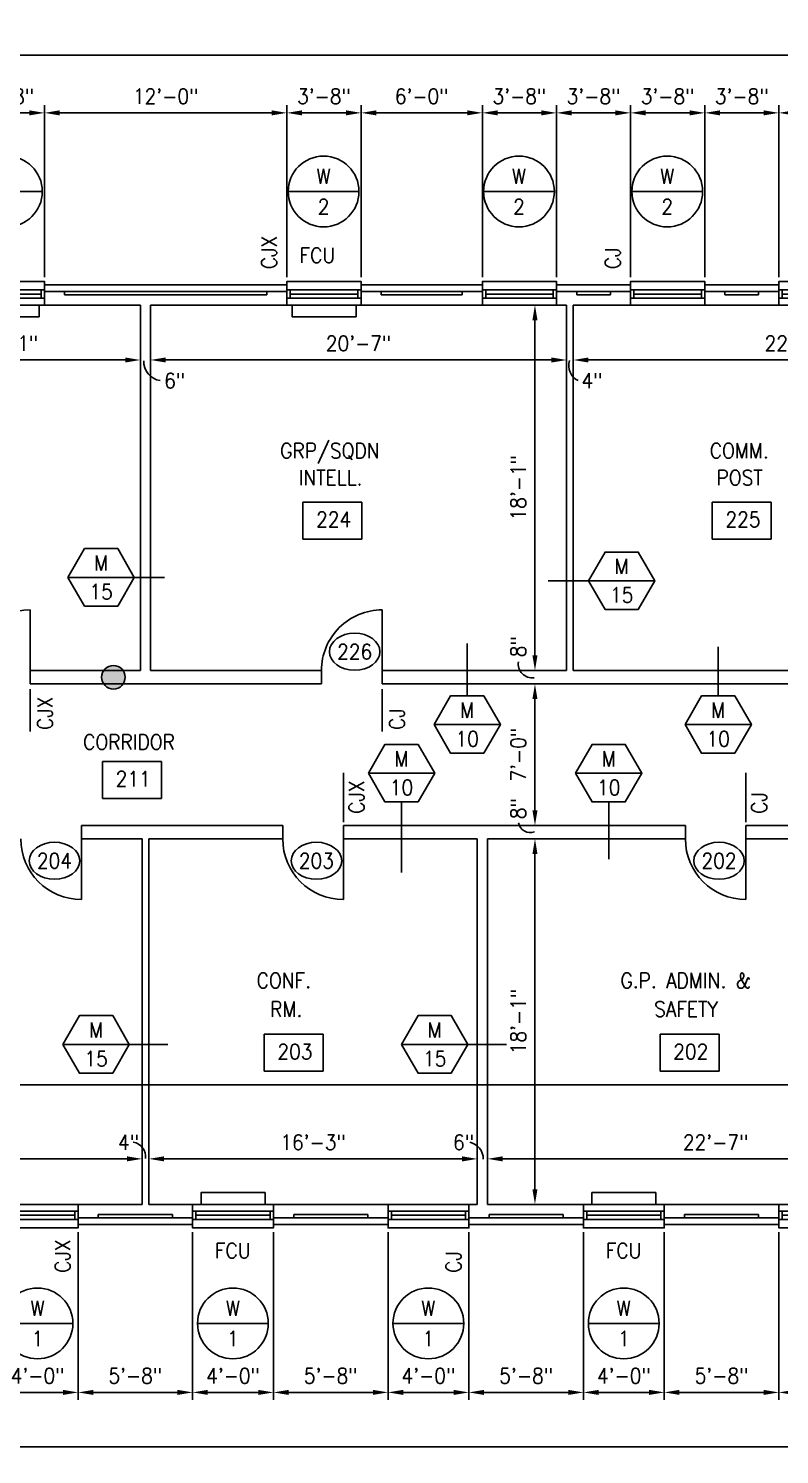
# Model space of a CAD drawing. Header units: inches. Extents: x 435 to 5963, y 191 to 2765.
# Drawn here: x 2398 to 2843, y 1835 to 2682 of the extents above; entities that cross this region are included whole.
import ezdxf
from ezdxf.enums import TextEntityAlignment as Align

# ---------------------------------------------------------------- set-up
doc = ezdxf.new("R2010")
doc.units = ezdxf.units.IN
doc.header["$LTSCALE"] = 0.5
doc.header["$MEASUREMENT"] = 0
doc.layers.get('0').update_dxf_attribs({"linetype": 'CONTINUOUS'})
doc.layers.get('Defpoints').update_dxf_attribs({"linetype": 'CONTINUOUS'})
for name, color, linetype in [('A-ANNO', 8, 'CONTINUOUS'), ('A-ANNO-DIMS', 7, 'CONTINUOUS'), ('A-ANNO-TEXT', 7, 'CONTINUOUS'), ('A-DOOR', 3, 'CONTINUOUS'), ('A-DOOR-IDEN', 7, 'CONTINUOUS'), ('A-FLOR-IDEN', 7, 'CONTINUOUS'), ('A-GLAZ', 3, 'CONTINUOUS'), ('A-GLAZ-IDEN', 7, 'CONTINUOUS'), ('A-GLAZ-SILL', 3, 'CONTINUOUS'), ('A-SECT-IDEN', 7, 'CONTINUOUS'), ('A-WALL', 2, 'CONTINUOUS'), ('A-WALL-IDEN', 7, 'CONTINUOUS'), ('M-HVAC-EQPM', 4, 'CONTINUOUS'), ('S-SLAB-JOIN', 2, 'CONTINUOUS')]:
    doc.layers.add(name, color=color, linetype=linetype)
doc.styles.add('ROMANS', font='romans.shx', dxfattribs={"width": 0.9})
doc.dimstyles.new('DIM96', dxfattribs={"dimscale": 96, "dimtxt": 0.09375, "dimasz": 0.09375, "dimexe": 0.046875, "dimexo": 0.046875, "dimgap": 0.046875, "dimtad": 1, "dimdec": 4, "dimzin": 3, "dimdsep": 46, "dimlunit": 4, "dimtxsty": 'ROMANS', "dimcen": 0.046875, "dimaunit": 1, "dimadec": 0, "dimazin": 0, "dimtfac": 0.7, "dimtdec": 4, "dimtofl": 0, "dimtmove": 2, "dimatfit": 3, "dimfxl": 1, "dimfrac": 1, "dimtolj": 1, "dimtzin": 0, "dimarcsym": 0})
doc.dimstyles.new('DIM96A', dxfattribs={"dimscale": 96, "dimtxt": 0.09375, "dimasz": 0.09375, "dimexe": 0.046875, "dimexo": 0.046875, "dimgap": 0.046875, "dimtad": 1, "dimdec": 4, "dimzin": 3, "dimdsep": 46, "dimlunit": 4, "dimtxsty": 'ROMANS', "dimcen": 0.046875, "dimaunit": 1, "dimadec": 0, "dimazin": 0, "dimtfac": 0.7, "dimtdec": 4, "dimtofl": 0, "dimtmove": 2, "dimatfit": 3, "dimfxl": 1, "dimfrac": 1, "dimtolj": 1, "dimtzin": 0, "dimarcsym": 0})

# ---------------------------------------------------------------- blocks, each defined once
blk = doc.blocks.new('DOOR1')
at = {"color": 0, "linetype": 'ByBlock'}
blk.add_line((0, 0), (0, 1), dxfattribs=at)
blk.add_arc((0, 0), 1, 90, 180, dxfattribs=at)
blk = doc.blocks.new('SILL')
for points in [[(0, 0), (48, 0), (48, -4), (0, -4)], [(0, -9), (48, -9), (48, -14), (0, -14)]]:
    blk.add_lwpolyline(points, close=True)
blk = doc.blocks.new('GLAZ')
for p, q in [((2, -5), (2, 0)), ((46, -5), (46, 0)), ((2, -2.5), (46, -2.5))]:
    blk.add_line(p, q)
blk.add_lwpolyline([(0, 0), (48, 0), (48, -5), (0, -5)], close=True)
blk = doc.blocks.new('SILL1')
for points in [[(0, 9), (44, 9), (44, 14), (0, 14)], [(0, 0), (44, 0), (44, 4), (0, 4)]]:
    blk.add_lwpolyline(points, close=True)
blk = doc.blocks.new('GLAZ1')
for p, q in [((2, 5), (2, 0)), ((2, 2.5), (42, 2.5)), ((42, 5), (42, 0))]:
    blk.add_line(p, q)
blk.add_lwpolyline([(0, 0), (44, 0), (44, 5), (0, 5)], close=True)
blk = doc.blocks.new('*D251')
at = {"layer": 'A-ANNO-DIMS', "color": 0, "lineweight": -2}
for p, q in [((703, 2534.5), (703, 2670.94)), ((3103, 2534.5), (3103, 2670.94)), ((712, 2666.44), (3094, 2666.44))]:
    blk.add_line(p, q, dxfattribs=at)
at = {"layer": 'A-ANNO-DIMS', "color": 0}
for points in [[(712, 2667.94), (712, 2664.94), (703, 2666.44)], [(3094, 2667.94), (3094, 2664.94), (3103, 2666.44)]]:
    blk.add_solid(points, dxfattribs=at)
at = {"layer": 'Defpoints', "color": 0}
for p in [(3103, 2666.44), (703, 2530), (3103, 2530)]:
    blk.add_point(p, dxfattribs=at)
at = {"layer": 'A-ANNO-DIMS', "color": 0, "insert": (1903, 2676.29), "char_height": 9, "attachment_point": 5, "style": 'ROMANS'}
blk.add_mtext('\\A1;200\'-0"', dxfattribs=at)
blk = doc.blocks.new('*D283')
at = {"layer": 'A-ANNO-DIMS', "color": 0, "lineweight": -2}
for p, q in [((2363, 2534.5), (2363, 2636.62)), ((2407, 2534.5), (2407, 2636.62)), ((2372, 2632.12), (2398, 2632.12))]:
    blk.add_line(p, q, dxfattribs=at)
at = {"layer": 'A-ANNO-DIMS', "color": 0}
for points in [[(2372, 2633.62), (2372, 2630.62), (2363, 2632.12)], [(2398, 2633.62), (2398, 2630.62), (2407, 2632.12)]]:
    blk.add_solid(points, dxfattribs=at)
at = {"layer": 'Defpoints', "color": 0}
for p in [(2407, 2632.12), (2363, 2530), (2407, 2530)]:
    blk.add_point(p, dxfattribs=at)
at = {"layer": 'A-ANNO-DIMS', "color": 0, "insert": (2385, 2641.97), "char_height": 9, "attachment_point": 5, "style": 'ROMANS'}
blk.add_mtext('\\A1;3\'-8"', dxfattribs=at)
blk = doc.blocks.new('*D284')
at = {"layer": 'A-ANNO-DIMS', "color": 0, "lineweight": -2}
for p, q in [((2407, 2534.5), (2407, 2636.62)), ((2551, 2534.5), (2551, 2636.62)), ((2416, 2632.12), (2542, 2632.12))]:
    blk.add_line(p, q, dxfattribs=at)
at = {"layer": 'A-ANNO-DIMS', "color": 0}
for points in [[(2416, 2633.62), (2416, 2630.62), (2407, 2632.12)], [(2542, 2633.62), (2542, 2630.62), (2551, 2632.12)]]:
    blk.add_solid(points, dxfattribs=at)
at = {"layer": 'Defpoints', "color": 0}
for p in [(2551, 2632.12), (2407, 2530), (2551, 2530)]:
    blk.add_point(p, dxfattribs=at)
at = {"layer": 'A-ANNO-DIMS', "color": 0, "insert": (2479, 2641.97), "char_height": 9, "attachment_point": 5, "style": 'ROMANS'}
blk.add_mtext('\\A1;12\'-0"', dxfattribs=at)
blk = doc.blocks.new('*D285')
at = {"layer": 'A-ANNO-DIMS', "color": 0, "lineweight": -2}
for p, q in [((2551, 2534.5), (2551, 2636.62)), ((2595, 2534.5), (2595, 2636.62)), ((2560, 2632.12), (2586, 2632.12))]:
    blk.add_line(p, q, dxfattribs=at)
at = {"layer": 'A-ANNO-DIMS', "color": 0}
for points in [[(2560, 2633.62), (2560, 2630.62), (2551, 2632.12)], [(2586, 2633.62), (2586, 2630.62), (2595, 2632.12)]]:
    blk.add_solid(points, dxfattribs=at)
at = {"layer": 'Defpoints', "color": 0}
for p in [(2595, 2632.12), (2551, 2530), (2595, 2530)]:
    blk.add_point(p, dxfattribs=at)
at = {"layer": 'A-ANNO-DIMS', "color": 0, "insert": (2573, 2641.97), "char_height": 9, "attachment_point": 5, "style": 'ROMANS'}
blk.add_mtext('\\A1;3\'-8"', dxfattribs=at)
blk = doc.blocks.new('*D286')
at = {"layer": 'A-ANNO-DIMS', "color": 0, "lineweight": -2}
for p, q in [((2595, 2534.5), (2595, 2636.62)), ((2667, 2534.5), (2667, 2636.62)), ((2604, 2632.12), (2658, 2632.12))]:
    blk.add_line(p, q, dxfattribs=at)
at = {"layer": 'A-ANNO-DIMS', "color": 0}
for points in [[(2604, 2633.62), (2604, 2630.62), (2595, 2632.12)], [(2658, 2633.62), (2658, 2630.62), (2667, 2632.12)]]:
    blk.add_solid(points, dxfattribs=at)
at = {"layer": 'Defpoints', "color": 0}
for p in [(2667, 2632.12), (2595, 2530), (2667, 2530)]:
    blk.add_point(p, dxfattribs=at)
at = {"layer": 'A-ANNO-DIMS', "color": 0, "insert": (2631, 2641.97), "char_height": 9, "attachment_point": 5, "style": 'ROMANS'}
blk.add_mtext('\\A1;6\'-0"', dxfattribs=at)
blk = doc.blocks.new('*D287')
at = {"layer": 'A-ANNO-DIMS', "color": 0, "lineweight": -2}
for p, q in [((2667, 2534.5), (2667, 2636.62)), ((2711, 2534.5), (2711, 2636.62)), ((2676, 2632.12), (2702, 2632.12))]:
    blk.add_line(p, q, dxfattribs=at)
at = {"layer": 'A-ANNO-DIMS', "color": 0}
for points in [[(2676, 2633.62), (2676, 2630.62), (2667, 2632.12)], [(2702, 2633.62), (2702, 2630.62), (2711, 2632.12)]]:
    blk.add_solid(points, dxfattribs=at)
at = {"layer": 'Defpoints', "color": 0}
for p in [(2711, 2632.12), (2667, 2530), (2711, 2530)]:
    blk.add_point(p, dxfattribs=at)
at = {"layer": 'A-ANNO-DIMS', "color": 0, "insert": (2689, 2641.97), "char_height": 9, "attachment_point": 5, "style": 'ROMANS'}
blk.add_mtext('\\A1;3\'-8"', dxfattribs=at)
blk = doc.blocks.new('*D288')
at = {"layer": 'A-ANNO-DIMS', "color": 0, "lineweight": -2}
for p, q in [((2711, 2534.5), (2711, 2636.62)), ((2755, 2534.5), (2755, 2636.62)), ((2720, 2632.12), (2746, 2632.12))]:
    blk.add_line(p, q, dxfattribs=at)
at = {"layer": 'A-ANNO-DIMS', "color": 0}
for points in [[(2720, 2633.62), (2720, 2630.62), (2711, 2632.12)], [(2746, 2633.62), (2746, 2630.62), (2755, 2632.12)]]:
    blk.add_solid(points, dxfattribs=at)
at = {"layer": 'Defpoints', "color": 0}
for p in [(2755, 2632.12), (2711, 2530), (2755, 2530)]:
    blk.add_point(p, dxfattribs=at)
at = {"layer": 'A-ANNO-DIMS', "color": 0, "insert": (2733, 2641.97), "char_height": 9, "attachment_point": 5, "style": 'ROMANS'}
blk.add_mtext('\\A1;3\'-8"', dxfattribs=at)
blk = doc.blocks.new('*D289')
at = {"layer": 'A-ANNO-DIMS', "color": 0, "lineweight": -2}
for p, q in [((2755, 2534.5), (2755, 2636.62)), ((2799, 2534.5), (2799, 2636.62)), ((2764, 2632.12), (2790, 2632.12))]:
    blk.add_line(p, q, dxfattribs=at)
at = {"layer": 'A-ANNO-DIMS', "color": 0}
for points in [[(2764, 2633.62), (2764, 2630.62), (2755, 2632.12)], [(2790, 2633.62), (2790, 2630.62), (2799, 2632.12)]]:
    blk.add_solid(points, dxfattribs=at)
at = {"layer": 'Defpoints', "color": 0}
for p in [(2799, 2632.12), (2755, 2530), (2799, 2530)]:
    blk.add_point(p, dxfattribs=at)
at = {"layer": 'A-ANNO-DIMS', "color": 0, "insert": (2777, 2641.97), "char_height": 9, "attachment_point": 5, "style": 'ROMANS'}
blk.add_mtext('\\A1;3\'-8"', dxfattribs=at)
blk = doc.blocks.new('*D290')
at = {"layer": 'A-ANNO-DIMS', "color": 0, "lineweight": -2}
for p, q in [((2799, 2534.5), (2799, 2636.62)), ((2843, 2534.5), (2843, 2636.62)), ((2808, 2632.12), (2834, 2632.12))]:
    blk.add_line(p, q, dxfattribs=at)
at = {"layer": 'A-ANNO-DIMS', "color": 0}
for points in [[(2808, 2633.62), (2808, 2630.62), (2799, 2632.12)], [(2834, 2633.62), (2834, 2630.62), (2843, 2632.12)]]:
    blk.add_solid(points, dxfattribs=at)
at = {"layer": 'Defpoints', "color": 0}
for p in [(2843, 2632.12), (2799, 2530), (2843, 2530)]:
    blk.add_point(p, dxfattribs=at)
at = {"layer": 'A-ANNO-DIMS', "color": 0, "insert": (2821, 2641.97), "char_height": 9, "attachment_point": 5, "style": 'ROMANS'}
blk.add_mtext('\\A1;3\'-8"', dxfattribs=at)
blk = doc.blocks.new('*D291')
at = {"layer": 'A-ANNO-DIMS', "color": 0, "lineweight": -2}
for p, q in [((2843, 2534.5), (2843, 2636.62)), ((2887, 2534.5), (2887, 2636.62)), ((2852, 2632.12), (2878, 2632.12))]:
    blk.add_line(p, q, dxfattribs=at)
at = {"layer": 'A-ANNO-DIMS', "color": 0}
for points in [[(2852, 2633.62), (2852, 2630.62), (2843, 2632.12)], [(2878, 2633.62), (2878, 2630.62), (2887, 2632.12)]]:
    blk.add_solid(points, dxfattribs=at)
at = {"layer": 'Defpoints', "color": 0}
for p in [(2887, 2632.12), (2843, 2530), (2887, 2530)]:
    blk.add_point(p, dxfattribs=at)
at = {"layer": 'A-ANNO-DIMS', "color": 0, "insert": (2865, 2641.97), "char_height": 9, "attachment_point": 5, "style": 'ROMANS'}
blk.add_mtext('\\A1;3\'-8"', dxfattribs=at)
blk = doc.blocks.new('*D209')
at = {"layer": 'A-ANNO-DIMS', "color": 0, "lineweight": -2}
for p, q in [((703, 1967.5), (703, 1835.47)), ((3103, 1967.5), (3103, 1835.47)), ((712, 1839.97), (3094, 1839.97))]:
    blk.add_line(p, q, dxfattribs=at)
at = {"layer": 'A-ANNO-DIMS', "color": 0}
for points in [[(712, 1841.47), (712, 1838.47), (703, 1839.97)], [(3094, 1841.47), (3094, 1838.47), (3103, 1839.97)]]:
    blk.add_solid(points, dxfattribs=at)
at = {"layer": 'Defpoints', "color": 0}
for p in [(703, 1972), (3103, 1972), (3103, 1839.97)]:
    blk.add_point(p, dxfattribs=at)
at = {"layer": 'A-ANNO-DIMS', "color": 0, "insert": (1903, 1849.83), "char_height": 9, "attachment_point": 5, "style": 'ROMANS'}
blk.add_mtext('\\A1;200\'-0"', dxfattribs=at)
blk = doc.blocks.new('*D239')
at = {"layer": 'A-ANNO-DIMS', "color": 0, "lineweight": -2}
for p, q in [((2379, 1967.5), (2379, 1867.83)), ((2427, 1967.5), (2427, 1867.83)), ((2388, 1872.33), (2418, 1872.33))]:
    blk.add_line(p, q, dxfattribs=at)
at = {"layer": 'A-ANNO-DIMS', "color": 0}
for points in [[(2388, 1873.83), (2388, 1870.83), (2379, 1872.33)], [(2418, 1873.83), (2418, 1870.83), (2427, 1872.33)]]:
    blk.add_solid(points, dxfattribs=at)
at = {"layer": 'Defpoints', "color": 0}
for p in [(2379, 1972), (2427, 1972), (2427, 1872.33)]:
    blk.add_point(p, dxfattribs=at)
at = {"layer": 'A-ANNO-DIMS', "color": 0, "insert": (2403, 1882.18), "char_height": 9, "attachment_point": 5, "style": 'ROMANS'}
blk.add_mtext('\\A1;4\'-0"', dxfattribs=at)
blk = doc.blocks.new('*D240')
at = {"layer": 'A-ANNO-DIMS', "color": 0, "lineweight": -2}
for p, q in [((2427, 1967.5), (2427, 1867.83)), ((2495, 1967.5), (2495, 1867.83)), ((2436, 1872.33), (2486, 1872.33))]:
    blk.add_line(p, q, dxfattribs=at)
at = {"layer": 'A-ANNO-DIMS', "color": 0}
for points in [[(2436, 1873.83), (2436, 1870.83), (2427, 1872.33)], [(2486, 1873.83), (2486, 1870.83), (2495, 1872.33)]]:
    blk.add_solid(points, dxfattribs=at)
at = {"layer": 'Defpoints', "color": 0}
for p in [(2427, 1972), (2495, 1972), (2495, 1872.33)]:
    blk.add_point(p, dxfattribs=at)
at = {"layer": 'A-ANNO-DIMS', "color": 0, "insert": (2461, 1882.18), "char_height": 9, "attachment_point": 5, "style": 'ROMANS'}
blk.add_mtext('\\A1;5\'-8"', dxfattribs=at)
blk = doc.blocks.new('*D241')
at = {"layer": 'A-ANNO-DIMS', "color": 0, "lineweight": -2}
for p, q in [((2495, 1967.5), (2495, 1867.83)), ((2543, 1967.5), (2543, 1867.83)), ((2504, 1872.33), (2534, 1872.33))]:
    blk.add_line(p, q, dxfattribs=at)
at = {"layer": 'A-ANNO-DIMS', "color": 0}
for points in [[(2504, 1873.83), (2504, 1870.83), (2495, 1872.33)], [(2534, 1873.83), (2534, 1870.83), (2543, 1872.33)]]:
    blk.add_solid(points, dxfattribs=at)
at = {"layer": 'Defpoints', "color": 0}
for p in [(2495, 1972), (2543, 1972), (2543, 1872.33)]:
    blk.add_point(p, dxfattribs=at)
at = {"layer": 'A-ANNO-DIMS', "color": 0, "insert": (2519, 1882.18), "char_height": 9, "attachment_point": 5, "style": 'ROMANS'}
blk.add_mtext('\\A1;4\'-0"', dxfattribs=at)
blk = doc.blocks.new('*D242')
at = {"layer": 'A-ANNO-DIMS', "color": 0, "lineweight": -2}
for p, q in [((2543, 1967.5), (2543, 1867.83)), ((2611, 1967.5), (2611, 1867.83)), ((2552, 1872.33), (2602, 1872.33))]:
    blk.add_line(p, q, dxfattribs=at)
at = {"layer": 'A-ANNO-DIMS', "color": 0}
for points in [[(2552, 1873.83), (2552, 1870.83), (2543, 1872.33)], [(2602, 1873.83), (2602, 1870.83), (2611, 1872.33)]]:
    blk.add_solid(points, dxfattribs=at)
at = {"layer": 'Defpoints', "color": 0}
for p in [(2543, 1972), (2611, 1972), (2611, 1872.33)]:
    blk.add_point(p, dxfattribs=at)
at = {"layer": 'A-ANNO-DIMS', "color": 0, "insert": (2577, 1882.18), "char_height": 9, "attachment_point": 5, "style": 'ROMANS'}
blk.add_mtext('\\A1;5\'-8"', dxfattribs=at)
blk = doc.blocks.new('*D243')
at = {"layer": 'A-ANNO-DIMS', "color": 0, "lineweight": -2}
for p, q in [((2611, 1967.5), (2611, 1867.83)), ((2659, 1967.5), (2659, 1867.83)), ((2620, 1872.33), (2650, 1872.33))]:
    blk.add_line(p, q, dxfattribs=at)
at = {"layer": 'A-ANNO-DIMS', "color": 0}
for points in [[(2620, 1873.83), (2620, 1870.83), (2611, 1872.33)], [(2650, 1873.83), (2650, 1870.83), (2659, 1872.33)]]:
    blk.add_solid(points, dxfattribs=at)
at = {"layer": 'Defpoints', "color": 0}
for p in [(2611, 1972), (2659, 1972), (2659, 1872.33)]:
    blk.add_point(p, dxfattribs=at)
at = {"layer": 'A-ANNO-DIMS', "color": 0, "insert": (2635, 1882.18), "char_height": 9, "attachment_point": 5, "style": 'ROMANS'}
blk.add_mtext('\\A1;4\'-0"', dxfattribs=at)
blk = doc.blocks.new('*D244')
at = {"layer": 'A-ANNO-DIMS', "color": 0, "lineweight": -2}
for p, q in [((2659, 1967.5), (2659, 1867.83)), ((2727, 1967.5), (2727, 1867.83)), ((2668, 1872.33), (2718, 1872.33))]:
    blk.add_line(p, q, dxfattribs=at)
at = {"layer": 'A-ANNO-DIMS', "color": 0}
for points in [[(2668, 1873.83), (2668, 1870.83), (2659, 1872.33)], [(2718, 1873.83), (2718, 1870.83), (2727, 1872.33)]]:
    blk.add_solid(points, dxfattribs=at)
at = {"layer": 'Defpoints', "color": 0}
for p in [(2659, 1972), (2727, 1972), (2727, 1872.33)]:
    blk.add_point(p, dxfattribs=at)
at = {"layer": 'A-ANNO-DIMS', "color": 0, "insert": (2693, 1882.18), "char_height": 9, "attachment_point": 5, "style": 'ROMANS'}
blk.add_mtext('\\A1;5\'-8"', dxfattribs=at)
blk = doc.blocks.new('*D245')
at = {"layer": 'A-ANNO-DIMS', "color": 0, "lineweight": -2}
for p, q in [((2727, 1967.5), (2727, 1867.83)), ((2775, 1967.5), (2775, 1867.83)), ((2736, 1872.33), (2766, 1872.33))]:
    blk.add_line(p, q, dxfattribs=at)
at = {"layer": 'A-ANNO-DIMS', "color": 0}
for points in [[(2736, 1873.83), (2736, 1870.83), (2727, 1872.33)], [(2766, 1873.83), (2766, 1870.83), (2775, 1872.33)]]:
    blk.add_solid(points, dxfattribs=at)
at = {"layer": 'Defpoints', "color": 0}
for p in [(2727, 1972), (2775, 1972), (2775, 1872.33)]:
    blk.add_point(p, dxfattribs=at)
at = {"layer": 'A-ANNO-DIMS', "color": 0, "insert": (2751, 1882.18), "char_height": 9, "attachment_point": 5, "style": 'ROMANS'}
blk.add_mtext('\\A1;4\'-0"', dxfattribs=at)
blk = doc.blocks.new('*D246')
at = {"layer": 'A-ANNO-DIMS', "color": 0, "lineweight": -2}
for p, q in [((2775, 1967.5), (2775, 1867.83)), ((2843, 1967.5), (2843, 1867.83)), ((2784, 1872.33), (2834, 1872.33))]:
    blk.add_line(p, q, dxfattribs=at)
at = {"layer": 'A-ANNO-DIMS', "color": 0}
for points in [[(2784, 1873.83), (2784, 1870.83), (2775, 1872.33)], [(2834, 1873.83), (2834, 1870.83), (2843, 1872.33)]]:
    blk.add_solid(points, dxfattribs=at)
at = {"layer": 'Defpoints', "color": 0}
for p in [(2775, 1972), (2843, 1972), (2843, 1872.33)]:
    blk.add_point(p, dxfattribs=at)
at = {"layer": 'A-ANNO-DIMS', "color": 0, "insert": (2809, 1882.18), "char_height": 9, "attachment_point": 5, "style": 'ROMANS'}
blk.add_mtext('\\A1;5\'-8"', dxfattribs=at)
blk = doc.blocks.new('*D247')
at = {"layer": 'A-ANNO-DIMS', "color": 0, "lineweight": -2}
for p, q in [((2843, 1967.5), (2843, 1867.83)), ((2891, 1967.5), (2891, 1867.83)), ((2852, 1872.33), (2882, 1872.33))]:
    blk.add_line(p, q, dxfattribs=at)
at = {"layer": 'A-ANNO-DIMS', "color": 0}
for points in [[(2852, 1873.83), (2852, 1870.83), (2843, 1872.33)], [(2882, 1873.83), (2882, 1870.83), (2891, 1872.33)]]:
    blk.add_solid(points, dxfattribs=at)
at = {"layer": 'Defpoints', "color": 0}
for p in [(2843, 1972), (2891, 1972), (2891, 1872.33)]:
    blk.add_point(p, dxfattribs=at)
at = {"layer": 'A-ANNO-DIMS', "color": 0, "insert": (2867, 1882.18), "char_height": 9, "attachment_point": 5, "style": 'ROMANS'}
blk.add_mtext('\\A1;4\'-0"', dxfattribs=at)
blk = doc.blocks.new('*D336')
at = {"layer": 'A-ANNO-DIMS', "color": 0, "lineweight": -2}
for p, q in [((2297, 2476.13), (2297, 2489.87)), ((2464, 2472.33), (2464, 2489.87)), ((2306, 2485.37), (2455, 2485.37))]:
    blk.add_line(p, q, dxfattribs=at)
at = {"layer": 'A-ANNO-DIMS', "color": 0}
for points in [[(2306, 2486.87), (2306, 2483.87), (2297, 2485.37)], [(2455, 2486.87), (2455, 2483.87), (2464, 2485.37)]]:
    blk.add_solid(points, dxfattribs=at)
at = {"layer": 'Defpoints', "color": 0}
for p in [(2464, 2485.37), (2297, 2471.63), (2464, 2467.83)]:
    blk.add_point(p, dxfattribs=at)
at = {"layer": 'A-ANNO-DIMS', "color": 0, "insert": (2380.5, 2495.22), "char_height": 9, "attachment_point": 5, "style": 'ROMANS'}
blk.add_mtext('\\A1;13\'-11"', dxfattribs=at)
blk = doc.blocks.new('*D337')
at = {"layer": 'A-ANNO-DIMS', "color": 0, "lineweight": -2}
for p, q in [((2464, 2472.33), (2464, 2489.87)), ((2470, 2481.81), (2470, 2489.87)), ((2455, 2485.37), (2446, 2485.37)), ((2479, 2485.37), (2488, 2485.37))]:
    blk.add_line(p, q, dxfattribs=at)
at = {"layer": 'A-ANNO-DIMS', "color": 0}
for points in [[(2455, 2486.87), (2455, 2483.87), (2464, 2485.37)], [(2479, 2486.87), (2479, 2483.87), (2470, 2485.37)]]:
    blk.add_solid(points, dxfattribs=at)
at = {"layer": 'Defpoints', "color": 0}
for p in [(2470, 2485.37), (2470, 2477.31), (2464, 2467.83)]:
    blk.add_point(p, dxfattribs=at)
at = {"layer": 'A-ANNO-DIMS', "color": 0, "insert": (2484.38, 2473.12), "char_height": 9, "attachment_point": 5, "style": 'ROMANS'}
blk.add_mtext('\\A1;6"', dxfattribs=at)
blk = doc.blocks.new('*D338')
at = {"layer": 'A-ANNO-DIMS', "color": 0, "lineweight": -2}
for p, q in [((2470, 2481.81), (2470, 2489.87)), ((2717, 2481.82), (2717, 2489.87)), ((2479, 2485.37), (2708, 2485.37))]:
    blk.add_line(p, q, dxfattribs=at)
at = {"layer": 'A-ANNO-DIMS', "color": 0}
for points in [[(2479, 2486.87), (2479, 2483.87), (2470, 2485.37)], [(2708, 2486.87), (2708, 2483.87), (2717, 2485.37)]]:
    blk.add_solid(points, dxfattribs=at)
at = {"layer": 'Defpoints', "color": 0}
for p in [(2717, 2485.37), (2470, 2477.31), (2717, 2477.32)]:
    blk.add_point(p, dxfattribs=at)
at = {"layer": 'A-ANNO-DIMS', "color": 0, "insert": (2593.5, 2495.22), "char_height": 9, "attachment_point": 5, "style": 'ROMANS'}
blk.add_mtext('\\A1;20\'-7"', dxfattribs=at)
blk = doc.blocks.new('*D339')
at = {"layer": 'A-ANNO-DIMS', "color": 0, "lineweight": -2}
for p, q in [((2717, 2481.82), (2717, 2489.87)), ((2721, 2475.5), (2721, 2489.87)), ((2708, 2485.37), (2699, 2485.37)), ((2730, 2485.37), (2739, 2485.37))]:
    blk.add_line(p, q, dxfattribs=at)
at = {"layer": 'A-ANNO-DIMS', "color": 0}
for points in [[(2708, 2486.87), (2708, 2483.87), (2717, 2485.37)], [(2730, 2486.87), (2730, 2483.87), (2721, 2485.37)]]:
    blk.add_solid(points, dxfattribs=at)
at = {"layer": 'Defpoints', "color": 0}
for p in [(2721, 2485.37), (2717, 2477.32), (2721, 2471)]:
    blk.add_point(p, dxfattribs=at)
at = {"layer": 'A-ANNO-DIMS', "color": 0, "insert": (2732.12, 2473.12), "char_height": 9, "attachment_point": 5, "style": 'ROMANS'}
blk.add_mtext('\\A1;4"', dxfattribs=at)
blk = doc.blocks.new('*D340')
at = {"layer": 'A-ANNO-DIMS', "color": 0, "lineweight": -2}
for p, q in [((2721, 2475.5), (2721, 2489.87)), ((2987, 2470.04), (2987, 2489.87)), ((2730, 2485.37), (2978, 2485.37))]:
    blk.add_line(p, q, dxfattribs=at)
at = {"layer": 'A-ANNO-DIMS', "color": 0}
for points in [[(2730, 2486.87), (2730, 2483.87), (2721, 2485.37)], [(2978, 2486.87), (2978, 2483.87), (2987, 2485.37)]]:
    blk.add_solid(points, dxfattribs=at)
at = {"layer": 'Defpoints', "color": 0}
for p in [(2987, 2485.37), (2721, 2471), (2987, 2465.54)]:
    blk.add_point(p, dxfattribs=at)
at = {"layer": 'A-ANNO-DIMS', "color": 0, "insert": (2854, 2495.22), "char_height": 9, "attachment_point": 5, "style": 'ROMANS'}
blk.add_mtext('\\A1;22\'-2"', dxfattribs=at)
blk = doc.blocks.new('IDEN002')
blk.add_ellipse((0, 0), major_axis=(0.1562, 0), ratio=0.733333)
at = {"style": 'ROMANS', "width": 0.9}
blk.add_attdef('#', text='', height=0.0938, dxfattribs=at).set_placement((0, 0), align=Align.MIDDLE)
blk = doc.blocks.new('XXC')
blk.add_line((-0.2188, 0), (0.2188, 0))
blk.add_circle((0, 0), 0.2188)
at = {"style": 'ROMANS', "width": 0.9}
for tag, p in [('#', (0, 0.0937)), ('@', (0, -0.0938))]:
    blk.add_attdef(tag, text='', height=0.0938, dxfattribs=at).set_placement(p, align=Align.MIDDLE)
blk = doc.blocks.new('*D354')
at = {"layer": 'A-ANNO-DIMS', "color": 0, "lineweight": -2}
for p, q in [((2111, 2005.5), (2111, 2015.5)), ((2465, 2011.5), (2465, 2015.5)), ((2120, 2011), (2456, 2011))]:
    blk.add_line(p, q, dxfattribs=at)
at = {"layer": 'A-ANNO-DIMS', "color": 0}
for points in [[(2120, 2012.5), (2120, 2009.5), (2111, 2011)], [(2456, 2012.5), (2456, 2009.5), (2465, 2011)]]:
    blk.add_solid(points, dxfattribs=at)
at = {"layer": 'Defpoints', "color": 0}
for p in [(2465, 2011), (2465, 2007), (2111, 2001)]:
    blk.add_point(p, dxfattribs=at)
at = {"layer": 'A-ANNO-DIMS', "color": 0, "insert": (2288, 2020.86), "char_height": 9, "attachment_point": 5, "style": 'ROMANS'}
blk.add_mtext('\\A1;29\'-6"', dxfattribs=at)
blk = doc.blocks.new('*D355')
at = {"layer": 'A-ANNO-DIMS', "color": 0, "lineweight": -2}
for p, q in [((2465, 2011.5), (2465, 2015.5)), ((2469, 2008.5), (2469, 2015.5)), ((2456, 2011), (2447, 2011)), ((2478, 2011), (2487, 2011))]:
    blk.add_line(p, q, dxfattribs=at)
at = {"layer": 'A-ANNO-DIMS', "color": 0}
for points in [[(2456, 2012.5), (2456, 2009.5), (2465, 2011)], [(2478, 2012.5), (2478, 2009.5), (2469, 2011)]]:
    blk.add_solid(points, dxfattribs=at)
at = {"layer": 'Defpoints', "color": 0}
for p in [(2465, 2007), (2469, 2011), (2469, 2004)]:
    blk.add_point(p, dxfattribs=at)
at = {"layer": 'A-ANNO-DIMS', "color": 0, "insert": (2456.98, 2020.86), "char_height": 9, "attachment_point": 5, "style": 'ROMANS'}
blk.add_mtext('\\A1;4"', dxfattribs=at)
blk = doc.blocks.new('*D356')
at = {"layer": 'A-ANNO-DIMS', "color": 0, "lineweight": -2}
for p, q in [((2469, 2008.5), (2469, 2015.5)), ((2664, 2008.5), (2664, 2015.5)), ((2478, 2011), (2655, 2011))]:
    blk.add_line(p, q, dxfattribs=at)
at = {"layer": 'A-ANNO-DIMS', "color": 0}
for points in [[(2478, 2012.5), (2478, 2009.5), (2469, 2011)], [(2655, 2012.5), (2655, 2009.5), (2664, 2011)]]:
    blk.add_solid(points, dxfattribs=at)
at = {"layer": 'Defpoints', "color": 0}
for p in [(2664, 2011), (2469, 2004), (2664, 2004)]:
    blk.add_point(p, dxfattribs=at)
at = {"layer": 'A-ANNO-DIMS', "color": 0, "insert": (2566.5, 2020.86), "char_height": 9, "attachment_point": 5, "style": 'ROMANS'}
blk.add_mtext('\\A1;16\'-3"', dxfattribs=at)
blk = doc.blocks.new('*D357')
at = {"layer": 'A-ANNO-DIMS', "color": 0, "lineweight": -2}
for p, q in [((2664, 2008.5), (2664, 2015.5)), ((2655, 2011), (2646, 2011)), ((2670, 2008.5), (2670, 2006.5)), ((2679, 2011), (2688, 2011))]:
    blk.add_line(p, q, dxfattribs=at)
at = {"layer": 'A-ANNO-DIMS', "color": 0}
for points in [[(2655, 2012.5), (2655, 2009.5), (2664, 2011)], [(2679, 2012.5), (2679, 2009.5), (2670, 2011)]]:
    blk.add_solid(points, dxfattribs=at)
at = {"layer": 'Defpoints', "color": 0}
for p in [(2670, 2013), (2670, 2011), (2664, 2004)]:
    blk.add_point(p, dxfattribs=at)
at = {"layer": 'A-ANNO-DIMS', "color": 0, "insert": (2655.83, 2020.86), "char_height": 9, "attachment_point": 5, "style": 'ROMANS'}
blk.add_mtext('\\A1;6"', dxfattribs=at)
blk = doc.blocks.new('*D358')
at = {"layer": 'A-ANNO-DIMS', "color": 0, "lineweight": -2}
for p, q in [((2941, 2006.5), (2941, 2015.5)), ((2670, 2008.5), (2670, 2006.5)), ((2679, 2011), (2932, 2011))]:
    blk.add_line(p, q, dxfattribs=at)
at = {"layer": 'A-ANNO-DIMS', "color": 0}
for points in [[(2679, 2012.5), (2679, 2009.5), (2670, 2011)], [(2932, 2012.5), (2932, 2009.5), (2941, 2011)]]:
    blk.add_solid(points, dxfattribs=at)
at = {"layer": 'Defpoints', "color": 0}
for p in [(2670, 2013), (2941, 2011), (2941, 2002)]:
    blk.add_point(p, dxfattribs=at)
at = {"layer": 'A-ANNO-DIMS', "color": 0, "insert": (2805.5, 2020.86), "char_height": 9, "attachment_point": 5, "style": 'ROMANS'}
blk.add_mtext('\\A1;22\'-7"', dxfattribs=at)
blk = doc.blocks.new('EQB')
blk.add_lwpolyline([(-19, 7), (19, 7), (19, 0), (-19, 0)], close=True)
blk = doc.blocks.new('IDA')
blk.add_line((-0.2051, 0), (0.2051, 0))
blk.add_lwpolyline([(-0.2051, 0), (-0.1026, -0.1776), (0.1026, -0.1776), (0.2051, 0), (0.1026, 0.1776), (-0.1026, 0.1776)], close=True)
at = {"style": 'ROMANS', "width": 0.9}
for tag, p in [('@', (0, 0.0888)), ('#', (0, -0.0888))]:
    blk.add_attdef(tag, text='', height=0.0938, dxfattribs=at).set_placement(p, align=Align.MIDDLE)
blk = doc.blocks.new('IDEN4')
for p, q in [((-0.1899, 0.1074), (0.1747, 0.1074)), ((-0.1899, 0.1074), (-0.1899, -0.1218)), ((0.1747, 0.1074), (0.1747, -0.1218)), ((-0.1899, -0.1218), (0.1747, -0.1218))]:
    blk.add_line(p, q)
at = {"style": 'ROMANS', "width": 0.9}
blk.add_attdef('#', text='', height=0.0938, dxfattribs=at).set_placement((0, 0), align=Align.MIDDLE)
blk = doc.blocks.new('XX01')
blk.add_hatch(color=256).paths.add_polyline_path([(7, 0, 1), (-7, 0, 1)])
blk.add_circle((0, 0), 7)
blk = doc.blocks.new('*D372')
at = {"layer": 'A-ANNO-DIMS', "color": 0, "lineweight": -2}
for p, q in [((2706.5, 2518), (2693.72, 2518)), ((2698.22, 2509), (2698.22, 2310)), ((2703.72, 2301), (2693.72, 2301))]:
    blk.add_line(p, q, dxfattribs=at)
at = {"layer": 'A-ANNO-DIMS', "color": 0}
for points in [[(2696.72, 2509), (2699.72, 2509), (2698.22, 2518)], [(2696.72, 2310), (2699.72, 2310), (2698.22, 2301)]]:
    blk.add_solid(points, dxfattribs=at)
at = {"layer": 'Defpoints', "color": 0}
for p in [(2711, 2518), (2698.22, 2301), (2708.22, 2301)]:
    blk.add_point(p, dxfattribs=at)
at = {"layer": 'A-ANNO-DIMS', "color": 0, "insert": (2688.36, 2409.5), "char_height": 9, "attachment_point": 5, "rotation": 90, "style": 'ROMANS'}
blk.add_mtext('\\A1;18\'-1"', dxfattribs=at)
blk = doc.blocks.new('*D373')
at = {"layer": 'A-ANNO-DIMS', "color": 0, "lineweight": -2}
for p, q in [((2698.22, 2310), (2698.22, 2319)), ((2703.72, 2301), (2693.72, 2301)), ((2700.72, 2293), (2693.72, 2293)), ((2698.22, 2284), (2698.22, 2275))]:
    blk.add_line(p, q, dxfattribs=at)
at = {"layer": 'A-ANNO-DIMS', "color": 0}
for points in [[(2696.72, 2310), (2699.72, 2310), (2698.22, 2301)], [(2696.72, 2284), (2699.72, 2284), (2698.22, 2293)]]:
    blk.add_solid(points, dxfattribs=at)
at = {"layer": 'Defpoints', "color": 0}
for p in [(2708.22, 2301), (2698.22, 2293), (2705.22, 2293)]:
    blk.add_point(p, dxfattribs=at)
at = {"layer": 'A-ANNO-DIMS', "color": 0, "insert": (2688.36, 2315.06), "char_height": 9, "attachment_point": 5, "rotation": 90, "style": 'ROMANS'}
blk.add_mtext('\\A1;8"', dxfattribs=at)
blk = doc.blocks.new('*D374')
at = {"layer": 'A-ANNO-DIMS', "color": 0, "lineweight": -2}
for p, q in [((2700.72, 2293), (2693.72, 2293)), ((2698.22, 2284), (2698.22, 2218)), ((2704.72, 2209), (2693.72, 2209))]:
    blk.add_line(p, q, dxfattribs=at)
at = {"layer": 'A-ANNO-DIMS', "color": 0}
for points in [[(2696.72, 2284), (2699.72, 2284), (2698.22, 2293)], [(2696.72, 2218), (2699.72, 2218), (2698.22, 2209)]]:
    blk.add_solid(points, dxfattribs=at)
at = {"layer": 'Defpoints', "color": 0}
for p in [(2705.22, 2293), (2698.22, 2209), (2709.22, 2209)]:
    blk.add_point(p, dxfattribs=at)
at = {"layer": 'A-ANNO-DIMS', "color": 0, "insert": (2688.36, 2251), "char_height": 9, "attachment_point": 5, "rotation": 90, "style": 'ROMANS'}
blk.add_mtext('\\A1;7\'-0"', dxfattribs=at)
blk = doc.blocks.new('*D375')
at = {"layer": 'A-ANNO-DIMS', "color": 0, "lineweight": -2}
for p, q in [((2698.22, 2218), (2698.22, 2227)), ((2704.72, 2209), (2693.72, 2209)), ((2708.72, 2201), (2693.72, 2201)), ((2698.22, 2192), (2698.22, 2183))]:
    blk.add_line(p, q, dxfattribs=at)
at = {"layer": 'A-ANNO-DIMS', "color": 0}
for points in [[(2696.72, 2218), (2699.72, 2218), (2698.22, 2209)], [(2696.72, 2192), (2699.72, 2192), (2698.22, 2201)]]:
    blk.add_solid(points, dxfattribs=at)
at = {"layer": 'Defpoints', "color": 0}
for p in [(2709.22, 2209), (2698.22, 2201), (2713.22, 2201)]:
    blk.add_point(p, dxfattribs=at)
at = {"layer": 'A-ANNO-DIMS', "color": 0, "insert": (2688.36, 2219), "char_height": 9, "attachment_point": 5, "rotation": 90, "style": 'ROMANS'}
blk.add_mtext('\\A1;8"', dxfattribs=at)
blk = doc.blocks.new('*D376')
at = {"layer": 'A-ANNO-DIMS', "color": 0, "lineweight": -2}
for p, q in [((2708.72, 2201), (2693.72, 2201)), ((2698.22, 2192), (2698.22, 1993)), ((2704.72, 1984), (2693.72, 1984))]:
    blk.add_line(p, q, dxfattribs=at)
at = {"layer": 'A-ANNO-DIMS', "color": 0}
for points in [[(2696.72, 2192), (2699.72, 2192), (2698.22, 2201)], [(2696.72, 1993), (2699.72, 1993), (2698.22, 1984)]]:
    blk.add_solid(points, dxfattribs=at)
at = {"layer": 'Defpoints', "color": 0}
for p in [(2713.22, 2201), (2698.22, 1984), (2709.22, 1984)]:
    blk.add_point(p, dxfattribs=at)
at = {"layer": 'A-ANNO-DIMS', "color": 0, "insert": (2688.36, 2092.5), "char_height": 9, "attachment_point": 5, "rotation": 90, "style": 'ROMANS'}
blk.add_mtext('\\A1;18\'-1"', dxfattribs=at)
blk = doc.blocks.new('JOINTA')
blk.add_line((0, 0), (0, -12))
blk = doc.blocks.new('JOINT')
blk.add_line((0, 0), (0, -8))

msp = doc.modelspace()

# ---------------------------------------------------------------- linework, layer by layer
at = {"layer": 'A-ANNO-DIMS'}
for centre, radius, start, end in [((2477.62767, 2484.58761), 11.63852, 178.3177749, 260.29156273), ((2728.09498, 2481.98882), 9.8477, 162.02251336, 244.29353197), ((2696.67023, 2305.02364), 8.39498, 171.83656958, 276.91169551), ((2695.40479, 2211.9415), 7.17524, 190.95563252, 290.04628825), ((2458.44302, 2012.32139), 8.6322, 352.76443605, 81.42687601), ((2657.34223, 2010.89882), 10.19793, 0.11775719, 77.55515586)]:
    msp.add_arc(centre, radius, start, end, dxfattribs=at)
at = {"layer": 'A-ANNO-TEXT'}
for p, q in [((2398.5, 2264.78858), (2398.5, 2290)), ((2607.5, 2264.78858), (2607.5, 2290)), ((2584.5, 2211), (2584.5, 2240.21142)), ((2823.5, 2211), (2823.5, 2240.21142))]:
    msp.add_line(p, q, dxfattribs=at)
at = {"layer": 'A-SECT-IDEN'}
msp.add_line((667, 2055), (3147, 2055), dxfattribs=at)
at = {"layer": 'A-WALL'}
for p, q in [((2407, 2530), (2407, 2518)), ((2407, 2530), (2551, 2530)), ((2407, 2526), (2551, 2526)), ((2419, 2526), (2419, 2524)), ((2419, 2524), (2539, 2524)), ((2539, 2526), (2539, 2524)), ((2551, 2530), (2551, 2518)), ((2595, 2530), (2595, 2518)), ((2595, 2530), (2667, 2530)), ((2595, 2526), (2667, 2526)), ((2607, 2526), (2607, 2524)), ((2607, 2524), (2655, 2524)), ((2655, 2526), (2655, 2524)), ((2667, 2530), (2667, 2518)), ((2711, 2530), (2711, 2518)), ((2711, 2530), (2755, 2530)), ((2711, 2526), (2755, 2526)), ((2723, 2526), (2723, 2524)), ((2723, 2524), (2743, 2524)), ((2743, 2526), (2743, 2524)), ((2755, 2530), (2755, 2518)), ((2799, 2530), (2799, 2518)), ((2799, 2530), (2843, 2530)), ((2799, 2526), (2843, 2526)), ((2811, 2526), (2811, 2524)), ((2811, 2524), (2831, 2524)), ((2831, 2526), (2831, 2524)), ((2843, 2530), (2843, 2518)), ((2407, 2518), (2464, 2518)), ((2464, 2301), (2464, 2518)), ((2470, 2301), (2470, 2518)), ((2470, 2518), (2551, 2518)), ((2595, 2518), (2667, 2518)), ((2711, 2518), (2717, 2518)), ((2717, 2301), (2717, 2518)), ((2721, 2301), (2721, 2518)), ((2721, 2518), (2755, 2518)), ((2799, 2518), (2843, 2518)), ((2398.5, 2301), (2398.5, 2293)), ((2398.5, 2301), (2464, 2301)), ((2470, 2301), (2571.5, 2301)), ((2571.5, 2301), (2571.5, 2293)), ((2607.5, 2301), (2607.5, 2293)), ((2607.5, 2301), (2717, 2301)), ((2721, 2301), (2860, 2301)), ((2398.5, 2293), (2571.5, 2293)), ((2607.5, 2293), (2860, 2293)), ((2548.5, 2209), (2429, 2209)), ((2429, 2201), (2429, 2209)), ((2548.5, 2201), (2548.5, 2209)), ((2584.5, 2201), (2584.5, 2209)), ((2787.5, 2209), (2584.5, 2209)), ((2787.5, 2201), (2787.5, 2209)), ((2823.5, 2201), (2823.5, 2209)), ((2998, 2209), (2823.5, 2209)), ((2465, 2201), (2429, 2201)), ((2465, 1984), (2465, 2201)), ((2548.5, 2201), (2469, 2201)), ((2469, 1984), (2469, 2201)), ((2664, 2201), (2584.5, 2201)), ((2664, 1984), (2664, 2201)), ((2670, 1984), (2670, 2201)), ((2787.5, 2201), (2670, 2201)), ((2941, 2201), (2823.5, 2201)), ((2427, 1972), (2427, 1984)), ((2465, 1984), (2427, 1984)), ((2495, 1984), (2469, 1984)), ((2495, 1972), (2495, 1984)), ((2543, 1972), (2543, 1984)), ((2611, 1984), (2543, 1984)), ((2611, 1972), (2611, 1984)), ((2659, 1972), (2659, 1984)), ((2664, 1984), (2659, 1984)), ((2727, 1984), (2670, 1984)), ((2727, 1972), (2727, 1984)), ((2775, 1972), (2775, 1984)), ((2843, 1984), (2775, 1984)), ((2843, 1972), (2843, 1984)), ((2427, 1976), (2495, 1976)), ((2483, 1978), (2439, 1978)), ((2439, 1978), (2439, 1976)), ((2483, 1976), (2483, 1978)), ((2543, 1976), (2611, 1976)), ((2599, 1978), (2555, 1978)), ((2555, 1978), (2555, 1976)), ((2599, 1976), (2599, 1978)), ((2659, 1976), (2727, 1976)), ((2715, 1978), (2671, 1978)), ((2671, 1978), (2671, 1976)), ((2715, 1976), (2715, 1978)), ((2775, 1976), (2843, 1976)), ((2831, 1978), (2787, 1978)), ((2787, 1978), (2787, 1976)), ((2831, 1976), (2831, 1978)), ((2495, 1972), (2427, 1972)), ((2611, 1972), (2543, 1972)), ((2727, 1972), (2659, 1972)), ((2843, 1972), (2775, 1972))]:
    msp.add_line(p, q, dxfattribs=at)
at = {"layer": 'A-WALL-IDEN'}
for p, q in [((2460.3812, 2356.30772), (2478.3812, 2356.30772)), ((2706, 2354.30772), (2730, 2354.30772)), ((2658, 2286), (2658, 2317)), ((2807, 2286), (2807, 2315)), ((2619, 2181), (2619, 2223)), ((2742, 2189), (2742, 2223)), ((2480.25683, 2079), (2457.3812, 2079)), ((2681.25683, 2079), (2658.3812, 2079))]:
    msp.add_line(p, q, dxfattribs=at)

# ---------------------------------------------------------------- block references
at = {"layer": 'A-ANNO'}
msp.add_blockref('XX01', (2448, 2297), dxfattribs=at)
at = {"layer": 'A-DOOR'}
for p, xscale, yscale, zscale, rotation in [((2398.5, 2301), -36, -36, 36, 180.0000000000007), ((2607.5, 2301), -36, -36, 36, 180), ((2429, 2201), -36.00000000000045, 36.00000000000045, 36.00000000000045, 179.9999999999996), ((2584.5, 2201), -36.00000000000045, 36.00000000000045, 36.00000000000045, 180), ((2823.5, 2201), -35.99999999999954, 35.99999999999954, 35.99999999999954, 180)]:
    msp.add_blockref('DOOR1', p, dxfattribs=dict(at, xscale=xscale, yscale=yscale, zscale=zscale, rotation=rotation))
at = {"layer": 'A-DOOR-IDEN', "xscale": 96, "yscale": 96, "zscale": 96}
for p, values in [((2591.18453, 2312.14907), {'#': '226'}), ((2412.99615, 2188), {'#': '204'}), ((2568.49615, 2188), {'#': '203'}), ((2807.49615, 2188), {'#': '202'})]:
    msp.add_blockref('IDEN002', p, dxfattribs=at).add_auto_attribs(values)
at = {"layer": 'A-FLOR-IDEN', "xscale": 96, "yscale": 96, "zscale": 96}
for p, values in [((2578.73047, 2390.69398), {'#': '224'}), ((2821.73047, 2390.69398), {'#': '225'}), ((2459.73047, 2236.69398), {'#': '211'}), ((2555.73047, 2074.69398), {'#': '203'}), ((2790.73047, 2074.69398), {'#': '202'})]:
    msp.add_blockref('IDEN4', p, dxfattribs=at).add_auto_attribs(values)
at = {"layer": 'A-GLAZ'}
for name, p in [('GLAZ1', (2363, 2522)), ('GLAZ1', (2551, 2522)), ('GLAZ1', (2667, 2522)), ('GLAZ1', (2755, 2522)), ('GLAZ1', (2843, 2522)), ('GLAZ', (2379, 1980)), ('GLAZ', (2495, 1980)), ('GLAZ', (2611, 1980)), ('GLAZ', (2727, 1980)), ('GLAZ', (2843, 1980))]:
    msp.add_blockref(name, p, dxfattribs=at)
at = {"layer": 'A-GLAZ-IDEN', "xscale": 96, "yscale": 96, "zscale": 96}
for p, values in [((2384.74171, 2585.42236), {'#': 'W', '@': '2'}), ((2572.74171, 2585.42236), {'#': 'W', '@': '2'}), ((2688.74171, 2585.42236), {'#': 'W', '@': '2'}), ((2776.74171, 2585.42236), {'#': 'W', '@': '2'}), ((2402.93102, 1913.29389), {'#': 'W', '@': '1'}), ((2518.93102, 1913.29389), {'#': 'W', '@': '1'}), ((2634.93102, 1913.29389), {'#': 'W', '@': '1'}), ((2750.93102, 1913.29389), {'#': 'W', '@': '1'})]:
    msp.add_blockref('XXC', p, dxfattribs=at).add_auto_attribs(values)
at = {"layer": 'A-GLAZ-SILL'}
for name, p in [('SILL1', (2363, 2518)), ('SILL1', (2551, 2518)), ('SILL1', (2667, 2518)), ('SILL1', (2755, 2518)), ('SILL1', (2843, 2518)), ('SILL', (2379, 1984)), ('SILL', (2495, 1984)), ('SILL', (2611, 1984)), ('SILL', (2727, 1984)), ('SILL', (2843, 1984))]:
    msp.add_blockref(name, p, dxfattribs=at)
at = {"layer": 'A-WALL-IDEN', "xscale": 96, "yscale": 96, "zscale": 96}
for p, values in [((2440.6906, 2356.30772), {'@': 'M', '#': '15'}), ((2749.6906, 2354.30772), {'@': 'M', '#': '15'}), ((2658, 2268.94744), {'@': 'M', '#': '10'}), ((2807, 2268.94744), {'@': 'M', '#': '10'}), ((2619, 2240.05256), {'@': 'M', '#': '10'}), ((2742, 2240.05256), {'@': 'M', '#': '10'}), ((2437.6906, 2079), {'@': 'M', '#': '15'}), ((2638.6906, 2079), {'@': 'M', '#': '15'})]:
    msp.add_blockref('IDA', p, dxfattribs=at).add_auto_attribs(values)
at = {"layer": 'M-HVAC-EQPM', "rotation": 180}
for p in [(2385, 2518), (2573, 2518)]:
    msp.add_blockref('EQB', p, dxfattribs=at)
at = {"layer": 'M-HVAC-EQPM', "xscale": -1}
for p in [(2519, 1984), (2751, 1984)]:
    msp.add_blockref('EQB', p, dxfattribs=at)
at = {"layer": 'S-SLAB-JOIN'}
for name, p in [('JOINTA', (2551, 2530)), ('JOINTA', (2755, 2530)), ('JOINT', (2398.5, 2301)), ('JOINT', (2607.5, 2301)), ('JOINT', (2584.5, 2209)), ('JOINT', (2823.5, 2209)), ('JOINTA', (2427, 1984)), ('JOINTA', (2659, 1984))]:
    msp.add_blockref(name, p, dxfattribs=at)

# ---------------------------------------------------------------- texts
at = {"layer": 'A-ANNO-TEXT', "style": 'ROMANS', "width": 0.9}
for s, p in [('CJX', (2544.90233, 2539.30046)), ('CJ', (2748.90233, 2539.30046)), ('CJX', (2411.82566, 2265.67186)), ('CJ', (2620.82566, 2265.67186)), ('CJX', (2596.82566, 2215.88328)), ('CJ', (2835.82566, 2215.88328)), ('CJX', (2422.39672, 1943.30046)), ('CJ', (2654.39672, 1943.30046))]:
    msp.add_text(s, height=9, rotation=90, dxfattribs=at).set_placement(p)
for p in [(2558.49695, 2543.02749), (2508.28015, 1952.02749), (2740.28015, 1952.02749)]:
    msp.add_text('FCU', height=9, dxfattribs=at).set_placement(p)
at = {"layer": 'A-FLOR-IDEN', "style": 'ROMANS', "width": 0.9}
for s, p in [('GRP/SQDN', (2547, 2427)), ('COMM.', (2802, 2427)), ('INTELL.', (2558, 2411)), ('POST', (2806, 2411)), ('CORRIDOR', (2430, 2254)), ('CONF.', (2533, 2112.42857)), ('G.P. ADMIN. &', (2749, 2112.42857)), ('RM.', (2541, 2095.42857)), ('SAFETY', (2769, 2095.42857))]:
    msp.add_text(s, height=9, dxfattribs=at).set_placement(p)

# ---------------------------------------------------------------- dimensions: what is measured, and where the dimension line sits
at = {"layer": 'A-ANNO-DIMS'}
for base, p1, p2, dimstyle, picture, middle in [((3103, 2666.43538), (703, 2530), (3103, 2530), 'DIM96', '*D251', (1903, 2676.29252)), ((2407, 2632.11605), (2363, 2530), (2407, 2530), 'DIM96', '*D283', (2385, 2641.97319)), ((2551, 2632.11605), (2407, 2530), (2551, 2530), 'DIM96', '*D284', (2479, 2641.97319)), ((2595, 2632.11605), (2551, 2530), (2595, 2530), 'DIM96', '*D285', (2573, 2641.97319)), ((2667, 2632.11605), (2595, 2530), (2667, 2530), 'DIM96', '*D286', (2631, 2641.97319)), ((2711, 2632.11605), (2667, 2530), (2711, 2530), 'DIM96', '*D287', (2689, 2641.97319)), ((2755, 2632.11605), (2711, 2530), (2755, 2530), 'DIM96', '*D288', (2733, 2641.97319)), ((2799, 2632.11605), (2755, 2530), (2799, 2530), 'DIM96', '*D289', (2777, 2641.97319)), ((2843, 2632.11605), (2799, 2530), (2843, 2530), 'DIM96', '*D290', (2821, 2641.97319)), ((2887, 2632.11605), (2843, 2530), (2887, 2530), 'DIM96', '*D291', (2865, 2641.97319)), ((2464, 2485.36686), (2297, 2471.62566), (2464, 2467.83021), 'DIM96A', '*D336', (2380.5, 2495.22401)), ((2717, 2485.36686), (2470, 2477.30592), (2717, 2477.32141), 'DIM96A', '*D338', (2593.5, 2495.22401)), ((2987, 2485.36686), (2721, 2471.00427), (2987, 2465.53677), 'DIM96A', '*D340', (2854, 2495.22401)), ((2465, 2011), (2111, 2001), (2465, 2007), 'DIM96A', '*D354', (2288, 2020.85714)), ((2664, 2011), (2469, 2004), (2664, 2004), 'DIM96A', '*D356', (2566.5, 2020.85714)), ((2941, 2011), (2670, 2013), (2941, 2002), 'DIM96A', '*D358', (2805.5, 2020.85714)), ((3103, 1839.97038), (703, 1972), (3103, 1972), 'DIM96', '*D209', (1903, 1849.82752)), ((2427, 1872.32776), (2379, 1972), (2427, 1972), 'DIM96', '*D239', (2403, 1882.1849)), ((2495, 1872.32776), (2427, 1972), (2495, 1972), 'DIM96', '*D240', (2461, 1882.1849)), ((2543, 1872.32776), (2495, 1972), (2543, 1972), 'DIM96', '*D241', (2519, 1882.1849)), ((2611, 1872.32776), (2543, 1972), (2611, 1972), 'DIM96', '*D242', (2577, 1882.1849)), ((2659, 1872.32776), (2611, 1972), (2659, 1972), 'DIM96', '*D243', (2635, 1882.1849)), ((2727, 1872.32776), (2659, 1972), (2727, 1972), 'DIM96', '*D244', (2693, 1882.1849)), ((2775, 1872.32776), (2727, 1972), (2775, 1972), 'DIM96', '*D245', (2751, 1882.1849)), ((2843, 1872.32776), (2775, 1972), (2843, 1972), 'DIM96', '*D246', (2809, 1882.1849)), ((2891, 1872.32776), (2843, 1972), (2891, 1972), 'DIM96', '*D247', (2867, 1882.1849))]:
    dim = msp.add_linear_dim(base=base, p1=p1, p2=p2, dimstyle=dimstyle, dxfattribs=at)
    dim.commit()
    dim.dimension.update_dxf_attribs({"geometry": picture, "text_midpoint": middle})
for base, p1, p2, picture, middle in [((2698.21746, 2301), (2711, 2518), (2708.21746, 2301), '*D372', (2688.36031, 2409.5)), ((2698.21746, 2209), (2705.21746, 2293), (2709.21746, 2209), '*D374', (2688.36031, 2251)), ((2698.21746, 1984), (2713.21746, 2201), (2709.21746, 1984), '*D376', (2688.36031, 2092.5))]:
    dim = msp.add_linear_dim(base=base, p1=p1, p2=p2, angle=90, dimstyle='DIM96A', dxfattribs=at)
    dim.commit()
    dim.dimension.update_dxf_attribs({"geometry": picture, "text_midpoint": middle})
for base, p1, p2, picture, middle in [((2470, 2485.36686), (2464, 2467.83021), (2470, 2477.30592), '*D337', (2484.38254, 2473.11577)), ((2721, 2485.36686), (2717, 2477.32141), (2721, 2471.00427), '*D339', (2732.11788, 2473.11577)), ((2469, 2011), (2465, 2007), (2469, 2004), '*D355', (2456.97742, 2020.85714)), ((2670, 2011), (2664, 2004), (2670, 2013), '*D357', (2655.82546, 2020.85714))]:
    dim = msp.add_linear_dim(base=base, p1=p1, p2=p2, dimstyle='DIM96A', dxfattribs=at)
    dim.commit()
    dim.dimension.update_dxf_attribs({"geometry": picture, "text_midpoint": middle, "dimtype": 160})
for base, p1, p2, picture, middle in [((2698.21746, 2293), (2708.21746, 2301), (2705.21746, 2293), '*D373', (2688.36031, 2315.05681)), ((2698.21746, 2201), (2709.21746, 2209), (2713.21746, 2201), '*D375', (2688.36031, 2219))]:
    dim = msp.add_linear_dim(base=base, p1=p1, p2=p2, angle=90, dimstyle='DIM96A', dxfattribs=at)
    dim.commit()
    dim.dimension.update_dxf_attribs({"geometry": picture, "text_midpoint": middle, "dimtype": 160})

doc.saveas('drawing.dxf')
